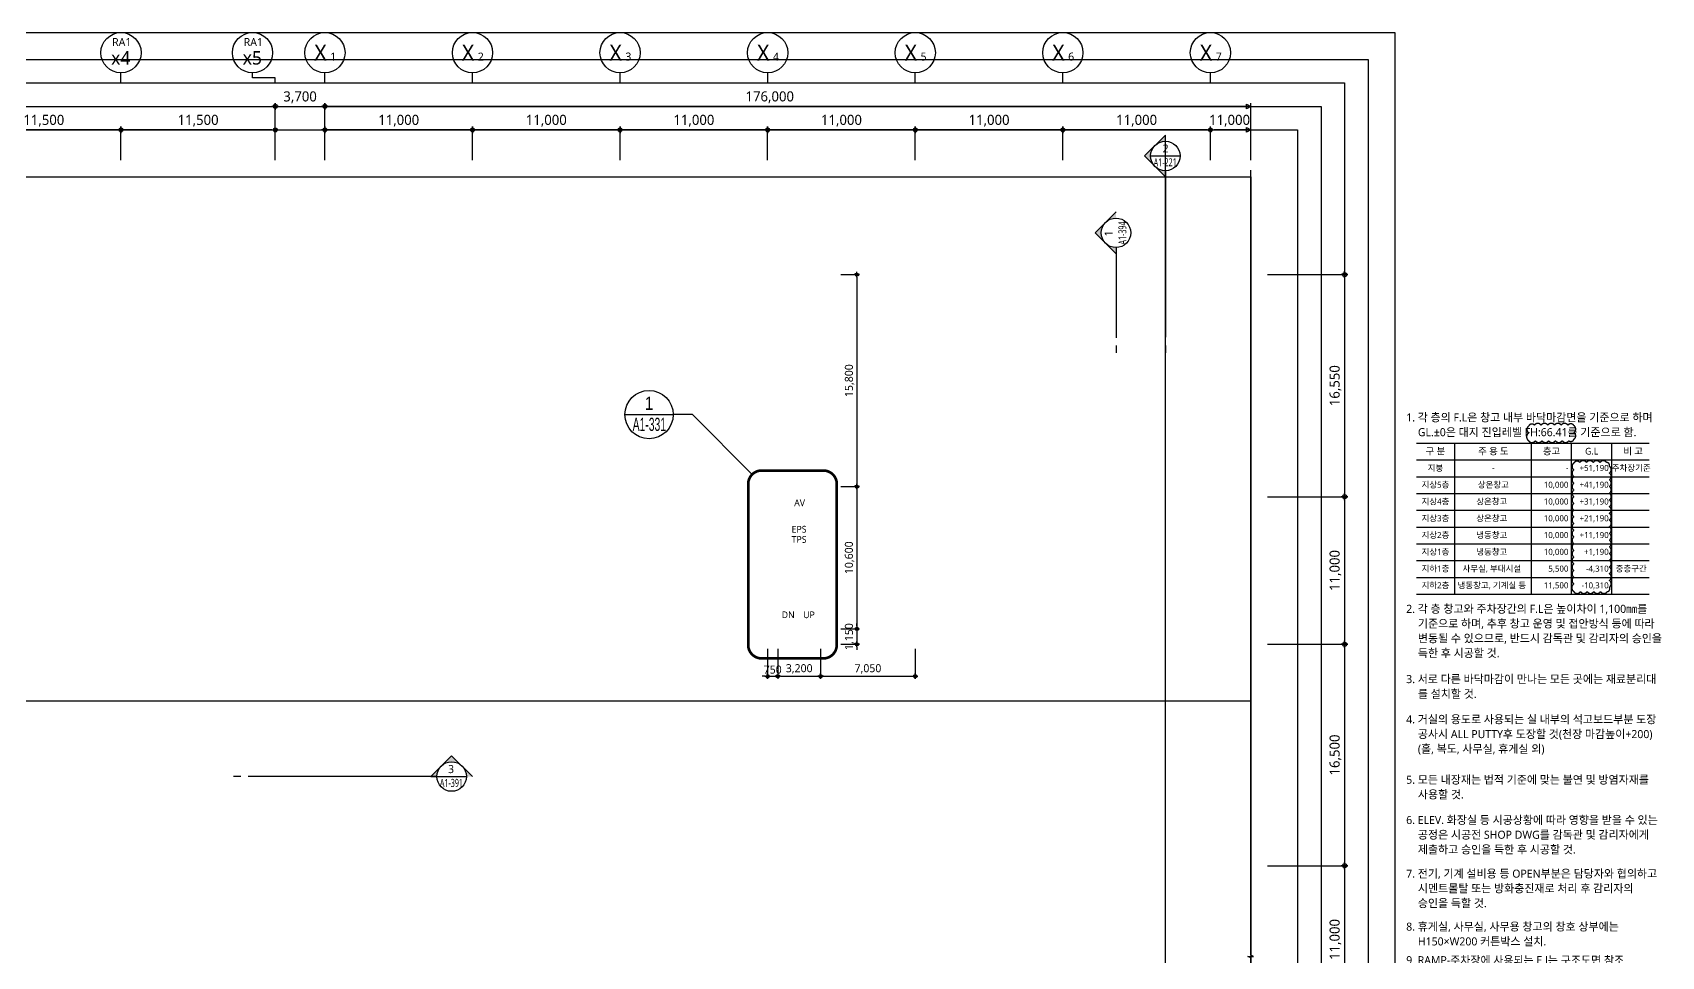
# Model space of a CAD drawing. Header units: millimetres. Extents: x 45782458 to 46215946, y 191740 to 1509539.
# Drawn here: x 45876185 to 45997585, y 1124590 to 1193440 of the extents above; entities that cross this region are included whole.
import ezdxf
from ezdxf.enums import TextEntityAlignment as Align

# ---------------------------------------------------------------- set-up
doc = ezdxf.new("R2010")
doc.units = ezdxf.units.MM
doc.header["$LTSCALE"] = 1000
doc.header["$MEASUREMENT"] = 0
doc.header["$PDSIZE"] = -10
doc.linetypes.add('ACAD_ISO03W100', pattern=[30, 12, -18])
doc.linetypes.add('SYM$0$DASHDOT', pattern=[1, 0.5, -0.25, 0, -0.25])
doc.layers.get('0').update_dxf_attribs({"linetype": 'CONTINUOUS'})
doc.layers.get('Defpoints').update_dxf_attribs({"color": 171, "linetype": 'CONTINUOUS'})
for name, color, linetype in [('DIM', 7, 'CONTINUOUS'), ('NDIM', 7, 'CONTINUOUS'), ('SYM', 7, 'CONTINUOUS'), ('SYM(AXIS)', 7, 'CONTINUOUS'), ('TEXT(AXIS)', 2, 'CONTINUOUS'), ('TEXT(MIN)', 7, 'CONTINUOUS'), ('TEXT(노트)', 7, 'CONTINUOUS'), ('구간정리', 6, 'CONTINUOUS'), ('구간정리-TEXT', 3, 'CONTINUOUS')]:
    doc.layers.add(name, color=color, linetype=linetype)
doc.layers.add('VE변경사항적용-20220616', color=10, linetype='CONTINUOUS', plot=False)
doc.styles.add('SYM$0$ARIAL', font='arial.ttf')
doc.styles.add('SYM$0$돋움', font='', dxfattribs={"width": 0.9})
doc.styles.add('TE', font='malgun_0.ttf')
doc.styles.add('나눔바른고딕', font='NanumBarunGothic.ttf')
doc.styles.get('SYM$0$돋움').set_extended_font_data('Dotum')
doc.dimstyles.new('BA', dxfattribs={"dimscale": 500, "dimtxt": 3, "dimasz": 1, "dimexe": 1, "dimexo": 5, "dimgap": 0.9, "dimtad": 1, "dimdec": 0, "dimdsep": 46, "dimlunit": 6, "dimtxsty": 'TE', "dimblk": 'DDD', "dimcen": 2.5, "dimclrd": 256, "dimclre": 256, "dimclrt": 3, "dimazin": 2, "dimtfac": 1, "dimtdec": 0, "dimtix": 1, "dimtmove": 2, "dimatfit": 3, "dimldrblk": 'DDD', "dimfxl": 1, "dimtolj": 1, "dimtzin": 0, "dimarcsym": 2})

# ---------------------------------------------------------------- blocks, each defined once
blk = doc.blocks.new('DDD')
at = {"layer": 'DIM', "color": 0}
for p, q in [((-1, 0), (1, 0)), ((0, -1), (0, 1))]:
    blk.add_line(p, q, dxfattribs=at)
for radius in [0.6, 0.3]:
    blk.add_circle((0, 0), radius, dxfattribs=at)
blk = doc.blocks.new('*D199')
at = {"layer": 'Defpoints', "color": 0, "ltscale": 0.4, "transparency": 16777216}
for p in [(45882772, 1186190), (45882772, 1182690), (45894272, 1182690)]:
    blk.add_point(p, dxfattribs=at)
at = {"layer": 'NDIM', "lineweight": -2, "ltscale": 0.4, "transparency": 16777216}
for p, q in [((45882772, 1183940), (45882772, 1186440)), ((45894022, 1186190), (45883022, 1186190)), ((45894272, 1183940), (45894272, 1186440))]:
    blk.add_line(p, q, dxfattribs=at)
at = {"layer": 'NDIM', "lineweight": -2, "ltscale": 0.4, "transparency": 16777216, "xscale": 250, "yscale": 250, "zscale": 250, "rotation": 180}
blk.add_blockref('DDD', (45882772, 1186190), dxfattribs=at)
at = {"layer": 'NDIM', "lineweight": -2, "ltscale": 0.4, "transparency": 16777216, "xscale": 250, "yscale": 250, "zscale": 250}
blk.add_blockref('DDD', (45894272, 1186190), dxfattribs=at)
at = {"layer": 'NDIM', "color": 3, "ltscale": 0.4, "transparency": 16777216, "insert": (45888522, 1186868), "char_height": 750, "attachment_point": 5, "style": 'TE'}
blk.add_mtext('\\A1;11,500', dxfattribs=at)
blk = doc.blocks.new('*D200')
at = {"layer": 'Defpoints', "color": 0, "ltscale": 0.4, "transparency": 16777216}
for p in [(45871272, 1186190), (45871272, 1182690), (45882772, 1182690)]:
    blk.add_point(p, dxfattribs=at)
at = {"layer": 'NDIM', "lineweight": -2, "ltscale": 0.4, "transparency": 16777216}
for p, q in [((45871272, 1183940), (45871272, 1186440)), ((45882522, 1186190), (45871522, 1186190)), ((45882772, 1183940), (45882772, 1186440))]:
    blk.add_line(p, q, dxfattribs=at)
at = {"layer": 'NDIM', "lineweight": -2, "ltscale": 0.4, "transparency": 16777216, "xscale": 250, "yscale": 250, "zscale": 250, "rotation": 180}
blk.add_blockref('DDD', (45871272, 1186190), dxfattribs=at)
at = {"layer": 'NDIM', "lineweight": -2, "ltscale": 0.4, "transparency": 16777216, "xscale": 250, "yscale": 250, "zscale": 250}
blk.add_blockref('DDD', (45882772, 1186190), dxfattribs=at)
at = {"layer": 'NDIM', "color": 3, "ltscale": 0.4, "transparency": 16777216, "insert": (45877022, 1186868), "char_height": 750, "attachment_point": 5, "style": 'TE'}
blk.add_mtext('\\A1;11,500', dxfattribs=at)
blk = doc.blocks.new('*D203')
at = {"layer": 'Defpoints', "color": 0, "ltscale": 0.4, "transparency": 16777216}
for p in [(45894272, 1187940), (45848272, 1182690), (45894272, 1182690)]:
    blk.add_point(p, dxfattribs=at)
at = {"layer": 'NDIM', "lineweight": -2, "ltscale": 0.4, "transparency": 16777216}
for p, q in [((45848272, 1183940), (45848272, 1188190)), ((45848522, 1187940), (45894022, 1187940)), ((45894272, 1183940), (45894272, 1188190))]:
    blk.add_line(p, q, dxfattribs=at)
at = {"layer": 'NDIM', "lineweight": -2, "ltscale": 0.4, "transparency": 16777216, "xscale": 250, "yscale": 250, "zscale": 250, "rotation": 180}
blk.add_blockref('DDD', (45848272, 1187940), dxfattribs=at)
at = {"layer": 'NDIM', "lineweight": -2, "ltscale": 0.4, "transparency": 16777216, "xscale": 250, "yscale": 250, "zscale": 250}
blk.add_blockref('DDD', (45894272, 1187940), dxfattribs=at)
at = {"layer": 'NDIM', "color": 3, "ltscale": 0.4, "transparency": 16777216, "insert": (45871272, 1188616), "char_height": 750, "attachment_point": 5, "style": 'TE'}
blk.add_mtext('\\A1;46,000', dxfattribs=at)
blk = doc.blocks.new('*D204')
at = {"layer": 'Defpoints', "color": 0, "ltscale": 0.4, "transparency": 16777216}
for p in [(45897972, 1187940), (45894272, 1182690), (45897972, 1182690)]:
    blk.add_point(p, dxfattribs=at)
at = {"layer": 'NDIM', "lineweight": -2, "ltscale": 0.4, "transparency": 16777216}
for p, q in [((45894272, 1183940), (45894272, 1188190)), ((45894522, 1187940), (45897722, 1187940)), ((45897972, 1183940), (45897972, 1188190))]:
    blk.add_line(p, q, dxfattribs=at)
at = {"layer": 'NDIM', "lineweight": -2, "ltscale": 0.4, "transparency": 16777216, "xscale": 250, "yscale": 250, "zscale": 250, "rotation": 180}
blk.add_blockref('DDD', (45894272, 1187940), dxfattribs=at)
at = {"layer": 'NDIM', "lineweight": -2, "ltscale": 0.4, "transparency": 16777216, "xscale": 250, "yscale": 250, "zscale": 250}
blk.add_blockref('DDD', (45897972, 1187940), dxfattribs=at)
at = {"layer": 'NDIM', "color": 3, "ltscale": 0.4, "transparency": 16777216, "insert": (45896122, 1188616), "char_height": 750, "attachment_point": 5, "style": 'TE'}
blk.add_mtext('\\A1;3,700', dxfattribs=at)
blk = doc.blocks.new('A$C2F20087E')
at = {"layer": 'SYM(AXIS)'}
blk.add_line((600, 0), (600, 300), dxfattribs=at)
blk.add_circle((600, 900), 600, dxfattribs=at)
blk = doc.blocks.new('*D205')
at = {"layer": 'Defpoints', "color": 0, "ltscale": 0.4, "transparency": 16777216}
for p in [(45897972, 1186190), (45897972, 1182690), (45908972, 1182690)]:
    blk.add_point(p, dxfattribs=at)
at = {"layer": 'NDIM', "lineweight": -2, "ltscale": 0.4, "transparency": 16777216}
for p, q in [((45897972, 1183940), (45897972, 1186440)), ((45908722, 1186190), (45898222, 1186190)), ((45908972, 1183940), (45908972, 1186440))]:
    blk.add_line(p, q, dxfattribs=at)
at = {"layer": 'NDIM', "lineweight": -2, "ltscale": 0.4, "transparency": 16777216, "xscale": 250, "yscale": 250, "zscale": 250, "rotation": 180}
blk.add_blockref('DDD', (45897972, 1186190), dxfattribs=at)
at = {"layer": 'NDIM', "lineweight": -2, "ltscale": 0.4, "transparency": 16777216, "xscale": 250, "yscale": 250, "zscale": 250}
blk.add_blockref('DDD', (45908972, 1186190), dxfattribs=at)
at = {"layer": 'NDIM', "color": 3, "ltscale": 0.4, "transparency": 16777216, "insert": (45903472, 1186868), "char_height": 750, "attachment_point": 5, "style": 'TE'}
blk.add_mtext('\\A1;11,000', dxfattribs=at)
blk = doc.blocks.new('*D206')
at = {"layer": 'Defpoints', "color": 0, "ltscale": 0.4, "transparency": 16777216}
for p in [(45908972, 1186190), (45908972, 1182690), (45919972, 1182690)]:
    blk.add_point(p, dxfattribs=at)
at = {"layer": 'NDIM', "lineweight": -2, "ltscale": 0.4, "transparency": 16777216}
for p, q in [((45908972, 1183940), (45908972, 1186440)), ((45919722, 1186190), (45909222, 1186190)), ((45919972, 1183940), (45919972, 1186440))]:
    blk.add_line(p, q, dxfattribs=at)
at = {"layer": 'NDIM', "lineweight": -2, "ltscale": 0.4, "transparency": 16777216, "xscale": 250, "yscale": 250, "zscale": 250, "rotation": 180}
blk.add_blockref('DDD', (45908972, 1186190), dxfattribs=at)
at = {"layer": 'NDIM', "lineweight": -2, "ltscale": 0.4, "transparency": 16777216, "xscale": 250, "yscale": 250, "zscale": 250}
blk.add_blockref('DDD', (45919972, 1186190), dxfattribs=at)
at = {"layer": 'NDIM', "color": 3, "ltscale": 0.4, "transparency": 16777216, "insert": (45914472, 1186868), "char_height": 750, "attachment_point": 5, "style": 'TE'}
blk.add_mtext('\\A1;11,000', dxfattribs=at)
blk = doc.blocks.new('*D207')
at = {"layer": 'Defpoints', "color": 0, "ltscale": 0.4, "transparency": 16777216}
for p in [(45919972, 1186190), (45919972, 1182690), (45930972, 1182690)]:
    blk.add_point(p, dxfattribs=at)
at = {"layer": 'NDIM', "lineweight": -2, "ltscale": 0.4, "transparency": 16777216}
for p, q in [((45919972, 1183940), (45919972, 1186440)), ((45930722, 1186190), (45920222, 1186190)), ((45930972, 1183940), (45930972, 1186440))]:
    blk.add_line(p, q, dxfattribs=at)
at = {"layer": 'NDIM', "lineweight": -2, "ltscale": 0.4, "transparency": 16777216, "xscale": 250, "yscale": 250, "zscale": 250, "rotation": 180}
blk.add_blockref('DDD', (45919972, 1186190), dxfattribs=at)
at = {"layer": 'NDIM', "lineweight": -2, "ltscale": 0.4, "transparency": 16777216, "xscale": 250, "yscale": 250, "zscale": 250}
blk.add_blockref('DDD', (45930972, 1186190), dxfattribs=at)
at = {"layer": 'NDIM', "color": 3, "ltscale": 0.4, "transparency": 16777216, "insert": (45925472, 1186868), "char_height": 750, "attachment_point": 5, "style": 'TE'}
blk.add_mtext('\\A1;11,000', dxfattribs=at)
blk = doc.blocks.new('*D208')
at = {"layer": 'Defpoints', "color": 0, "ltscale": 0.4, "transparency": 16777216}
for p in [(45930972, 1186190), (45930972, 1182690), (45941972, 1182690)]:
    blk.add_point(p, dxfattribs=at)
at = {"layer": 'NDIM', "lineweight": -2, "ltscale": 0.4, "transparency": 16777216}
for p, q in [((45930972, 1183940), (45930972, 1186440)), ((45941722, 1186190), (45931222, 1186190)), ((45941972, 1183940), (45941972, 1186440))]:
    blk.add_line(p, q, dxfattribs=at)
at = {"layer": 'NDIM', "lineweight": -2, "ltscale": 0.4, "transparency": 16777216, "xscale": 250, "yscale": 250, "zscale": 250, "rotation": 180}
blk.add_blockref('DDD', (45930972, 1186190), dxfattribs=at)
at = {"layer": 'NDIM', "lineweight": -2, "ltscale": 0.4, "transparency": 16777216, "xscale": 250, "yscale": 250, "zscale": 250}
blk.add_blockref('DDD', (45941972, 1186190), dxfattribs=at)
at = {"layer": 'NDIM', "color": 3, "ltscale": 0.4, "transparency": 16777216, "insert": (45936472, 1186868), "char_height": 750, "attachment_point": 5, "style": 'TE'}
blk.add_mtext('\\A1;11,000', dxfattribs=at)
blk = doc.blocks.new('*D209')
at = {"layer": 'Defpoints', "color": 0, "ltscale": 0.4, "transparency": 16777216}
for p in [(45941972, 1186190), (45941972, 1182690), (45952972, 1182690)]:
    blk.add_point(p, dxfattribs=at)
at = {"layer": 'NDIM', "lineweight": -2, "ltscale": 0.4, "transparency": 16777216}
for p, q in [((45941972, 1183940), (45941972, 1186440)), ((45952722, 1186190), (45942222, 1186190)), ((45952972, 1183940), (45952972, 1186440))]:
    blk.add_line(p, q, dxfattribs=at)
at = {"layer": 'NDIM', "lineweight": -2, "ltscale": 0.4, "transparency": 16777216, "xscale": 250, "yscale": 250, "zscale": 250, "rotation": 180}
blk.add_blockref('DDD', (45941972, 1186190), dxfattribs=at)
at = {"layer": 'NDIM', "lineweight": -2, "ltscale": 0.4, "transparency": 16777216, "xscale": 250, "yscale": 250, "zscale": 250}
blk.add_blockref('DDD', (45952972, 1186190), dxfattribs=at)
at = {"layer": 'NDIM', "color": 3, "ltscale": 0.4, "transparency": 16777216, "insert": (45947472, 1186868), "char_height": 750, "attachment_point": 5, "style": 'TE'}
blk.add_mtext('\\A1;11,000', dxfattribs=at)
blk = doc.blocks.new('*D210')
at = {"layer": 'Defpoints', "color": 0, "ltscale": 0.4, "transparency": 16777216}
for p in [(45952972, 1186190), (45952972, 1182690), (45963972, 1182690)]:
    blk.add_point(p, dxfattribs=at)
at = {"layer": 'NDIM', "lineweight": -2, "ltscale": 0.4, "transparency": 16777216}
for p, q in [((45952972, 1183940), (45952972, 1186440)), ((45963722, 1186190), (45953222, 1186190)), ((45963972, 1183940), (45963972, 1186440))]:
    blk.add_line(p, q, dxfattribs=at)
at = {"layer": 'NDIM', "lineweight": -2, "ltscale": 0.4, "transparency": 16777216, "xscale": 250, "yscale": 250, "zscale": 250, "rotation": 180}
blk.add_blockref('DDD', (45952972, 1186190), dxfattribs=at)
at = {"layer": 'NDIM', "lineweight": -2, "ltscale": 0.4, "transparency": 16777216, "xscale": 250, "yscale": 250, "zscale": 250}
blk.add_blockref('DDD', (45963972, 1186190), dxfattribs=at)
at = {"layer": 'NDIM', "color": 3, "ltscale": 0.4, "transparency": 16777216, "insert": (45958472, 1186868), "char_height": 750, "attachment_point": 5, "style": 'TE'}
blk.add_mtext('\\A1;11,000', dxfattribs=at)
blk = doc.blocks.new('*D529')
at = {"layer": 'Defpoints', "color": 0, "ltscale": 0.4, "transparency": 16777216}
for p in [(45966972, 1131351), (45966972, 1120351), (45973972, 1120351)]:
    blk.add_point(p, dxfattribs=at)
at = {"layer": 'NDIM', "lineweight": -2, "ltscale": 0.4, "transparency": 16777216}
for p, q in [((45968222, 1131351), (45974222, 1131351)), ((45973972, 1131101), (45973972, 1120601)), ((45968222, 1120351), (45974222, 1120351))]:
    blk.add_line(p, q, dxfattribs=at)
at = {"layer": 'NDIM', "lineweight": -2, "ltscale": 0.4, "transparency": 16777216, "xscale": 250, "yscale": 250, "zscale": 250}
for p, rotation in [((45973972, 1131351), 90), ((45973972, 1120351), 270)]:
    blk.add_blockref('DDD', p, dxfattribs=dict(at, rotation=rotation))
at = {"layer": 'NDIM', "color": 3, "ltscale": 0.4, "transparency": 16777216, "insert": (45973295, 1125851), "char_height": 750, "attachment_point": 5, "rotation": 90, "style": 'TE'}
blk.add_mtext('\\A1;11,000', dxfattribs=at)
blk = doc.blocks.new('*D530')
at = {"layer": 'Defpoints', "color": 0, "ltscale": 0.4, "transparency": 16777216}
for p in [(45966972, 1147851), (45966972, 1131351), (45973972, 1131351)]:
    blk.add_point(p, dxfattribs=at)
at = {"layer": 'NDIM', "lineweight": -2, "ltscale": 0.4, "transparency": 16777216}
for p, q in [((45968222, 1147851), (45974222, 1147851)), ((45973972, 1147601), (45973972, 1131601)), ((45968222, 1131351), (45974222, 1131351))]:
    blk.add_line(p, q, dxfattribs=at)
at = {"layer": 'NDIM', "lineweight": -2, "ltscale": 0.4, "transparency": 16777216, "xscale": 250, "yscale": 250, "zscale": 250}
for p, rotation in [((45973972, 1147851), 90), ((45973972, 1131351), 270)]:
    blk.add_blockref('DDD', p, dxfattribs=dict(at, rotation=rotation))
at = {"layer": 'NDIM', "color": 3, "ltscale": 0.4, "transparency": 16777216, "insert": (45973295, 1139601), "char_height": 750, "attachment_point": 5, "rotation": 90, "style": 'TE'}
blk.add_mtext('\\A1;16,500', dxfattribs=at)
blk = doc.blocks.new('*D531')
at = {"layer": 'Defpoints', "color": 0, "ltscale": 0.4, "transparency": 16777216}
for p in [(45966972, 1158851), (45966972, 1147851), (45973972, 1147851)]:
    blk.add_point(p, dxfattribs=at)
at = {"layer": 'NDIM', "lineweight": -2, "ltscale": 0.4, "transparency": 16777216}
for p, q in [((45968222, 1158851), (45974222, 1158851)), ((45973972, 1158601), (45973972, 1148101)), ((45968222, 1147851), (45974222, 1147851))]:
    blk.add_line(p, q, dxfattribs=at)
at = {"layer": 'NDIM', "lineweight": -2, "ltscale": 0.4, "transparency": 16777216, "xscale": 250, "yscale": 250, "zscale": 250}
for p, rotation in [((45973972, 1158851), 90), ((45973972, 1147851), 270)]:
    blk.add_blockref('DDD', p, dxfattribs=dict(at, rotation=rotation))
at = {"layer": 'NDIM', "color": 3, "ltscale": 0.4, "transparency": 16777216, "insert": (45973295, 1153351), "char_height": 750, "attachment_point": 5, "rotation": 90, "style": 'TE'}
blk.add_mtext('\\A1;11,000', dxfattribs=at)
blk = doc.blocks.new('*D532')
at = {"layer": 'Defpoints', "color": 0, "ltscale": 0.4, "transparency": 16777216}
for p in [(45966972, 1175401), (45966972, 1158851), (45973972, 1158851)]:
    blk.add_point(p, dxfattribs=at)
at = {"layer": 'NDIM', "lineweight": -2, "ltscale": 0.4, "transparency": 16777216}
for p, q in [((45968222, 1175401), (45974222, 1175401)), ((45973972, 1175151), (45973972, 1159101)), ((45968222, 1158851), (45974222, 1158851))]:
    blk.add_line(p, q, dxfattribs=at)
at = {"layer": 'NDIM', "lineweight": -2, "ltscale": 0.4, "transparency": 16777216, "xscale": 250, "yscale": 250, "zscale": 250}
for p, rotation in [((45973972, 1175401), 90), ((45973972, 1158851), 270)]:
    blk.add_blockref('DDD', p, dxfattribs=dict(at, rotation=rotation))
at = {"layer": 'NDIM', "color": 3, "ltscale": 0.4, "transparency": 16777216, "insert": (45973295, 1167126), "char_height": 750, "attachment_point": 5, "rotation": 90, "style": 'TE'}
blk.add_mtext('\\A1;16,550', dxfattribs=at)
blk = doc.blocks.new('sadnjfknkfggfhfgh')
at = {"layer": 'TEXT(MIN)'}
for points in [[(43152817, 1561090), (43187500, 1561090)], [(43158517, 1561090), (43158517, 1538590)], [(43169917, 1561090), (43169917, 1538590)], [(43175917, 1561090), (43175917, 1538590)], [(43181917, 1561090), (43181917, 1538590)], [(43152817, 1558590), (43187500, 1558590)], [(43152817, 1556090), (43187500, 1556090)], [(43152817, 1553590), (43187500, 1553590)], [(43152817, 1551090), (43187500, 1551090)], [(43152817, 1548590), (43187500, 1548590)], [(43152817, 1546090), (43187500, 1546090)], [(43152817, 1543590), (43187500, 1543590)], [(43152817, 1541090), (43187500, 1541090)], [(43152817, 1538590), (43187500, 1538590)]]:
    blk.add_lwpolyline(points, dxfattribs=at)
at = {"layer": 'VE변경사항적용-20220616', "linetype": 'ACAD_ISO03W100'}
for points in [[(43169553, 1561457, 0.5205671), (43170553, 1561457, 0.5205671), (43171553, 1561457, 0.5205671), (43172553, 1561457, 0.5205671), (43173553, 1561457, 0.5205671), (43174553, 1561457, 0.5205671), (43175553, 1561457, 0.5205671), (43176324, 1561686, 0.5205671), (43176324, 1562686, 0.5205671), (43176324, 1563686, 0.5205671), (43175411, 1563773, 0.5205671), (43174411, 1563773, 0.5205671), (43173411, 1563773, 0.5205671), (43172411, 1563773, 0.5205671), (43171411, 1563773, 0.5205671), (43170411, 1563773, 0.5205671), (43169553, 1563630, 0.5205671), (43169553, 1562630, 0.5205671)], [(43176283, 1538961, 0.5205671), (43177283, 1538961, 0.5205671), (43178283, 1538961, 0.5205671), (43179283, 1538961, 0.5205671), (43180283, 1538961, 0.5205671), (43181283, 1538961, 0.5205671), (43181611, 1539632, 0.5205671), (43181611, 1540632, 0.5205671), (43181611, 1541632, 0.5205671), (43181611, 1542632, 0.5205671), (43181611, 1543632, 0.5205671), (43181611, 1544632, 0.5205671), (43181611, 1545632, 0.5205671), (43181611, 1546632, 0.5205671), (43181611, 1547632, 0.5205671), (43181611, 1548632, 0.5205671), (43181611, 1549632, 0.5205671), (43181611, 1550632, 0.5205671), (43181611, 1551632, 0.5205671), (43181611, 1552632, 0.5205671), (43181611, 1553632, 0.5205671), (43181611, 1554632, 0.5205671), (43181611, 1555632, 0.5205671), (43181611, 1556632, 0.5205671), (43181611, 1557632, 0.5205671), (43181186, 1558208, 0.5205671), (43180186, 1558208, 0.5205671), (43179186, 1558208, 0.5205671), (43178186, 1558208, 0.5205671), (43177186, 1558208, 0.5205671), (43176283, 1558111, 0.5205671), (43176283, 1557111, 0.5205671), (43176283, 1556111, 0.5205671), (43176283, 1555111, 0.5205671), (43176283, 1554111, 0.5205671), (43176283, 1553111, 0.5205671), (43176283, 1552111, 0.5205671), (43176283, 1551111, 0.5205671), (43176283, 1550111, 0.5205671), (43176283, 1549111, 0.5205671), (43176283, 1548111, 0.5205671), (43176283, 1547111, 0.5205671), (43176283, 1546111, 0.5205671), (43176283, 1545111, 0.5205671), (43176283, 1544111, 0.5205671), (43176283, 1543111, 0.5205671), (43176283, 1542111, 0.5205671), (43176283, 1541111, 0.5205671), (43176283, 1540111, 0.5205671)]]:
    blk.add_lwpolyline(points, format="xyb", close=True, dxfattribs=at)
at = {"layer": 'TEXT(MIN)', "style": '나눔바른고딕'}
for s, p in [('1. 각 층의 F.L은 창고 내부 바닥마감면을 기준으로 하며', (43151304, 1564928)), ('GL.±0은 대지 진입레벨 FH:66.41를 기준으로 함.', (43153044, 1562728)), ('2. 각 층 창고와 주차장간의 F.L은 높이차이 1,100㎜를', (43151304, 1536398)), ('기준으로 하며, 추후 창고 운영 및 접안방식 등에 따라', (43153044, 1534198)), ('변동될 수 있으므로, 반드시 감독관 및 감리자의 승인을', (43153044, 1531998)), ('득한 후 시공할 것.', (43153044, 1529798)), ('3. 서로 다른 바닥마감이 만나는 모든 곳에는 재료분리대', (43151304, 1525928)), ('를 설치할 것.', (43153044, 1523728)), ('4. 거실의 용도로 사용되는 실 내부의 석고보드부분 도장', (43151304, 1519928)), ('공사시 ALL PUTTY후 도장할 것(천장 마감높이+200)', (43153044, 1517728)), ('(홀, 복도, 사무실, 휴게실 외)', (43153044, 1515528)), ('5. 모든 내장재는 법적 기준에 맞는 불연 및 방염자재를', (43151304, 1510928)), ('사용할 것.', (43153044, 1508728)), ('6. ELEV. 화장실 등 시공상황에 따라 영향을 받을 수 있는', (43151304, 1504928)), ('공정은 시공전 SHOP DWG를 감독관 및 감리자에게', (43153044, 1502728)), ('제출하고 승인을 득한 후 시공할 것.', (43153044, 1500528)), ('7. 전기, 기계 설비용 등 OPEN부분은 담당자와 협의하고', (43151304, 1496928)), ('시멘트몰탈 또는 방화충진재로 처리 후 감리자의', (43153044, 1494728)), ('승인을 득할 것.', (43153044, 1492528)), ('8. 휴게실, 사무실, 사무용 창고의 창호 상부에는', (43151304, 1489028)), ('H150×W200 커튼박스 설치.', (43153044, 1486828)), ('9. RAMP-주차장에 사용되는 E.J는 구조도면 참조.', (43151304, 1484028)), ('10. PS 및 AV 바닥 층간방화 적용.', (43151304, 1481028)), ('11. 외부 패널과 슬래브가 만나는 부분은 FIRE STOP', (43151304, 1478028)), ('암면충진 및 THK1.2 STL PLATE(양면받이) 마감.', (43153044, 1475828)), ('(건축물의 피난방화구조등의 기준에 관한 규칙의 내화', (43153044, 1473628)), ('충전구조 세부운영지침에 따라 시공할 것.)', (43153044, 1471428)), ('12. 단면도를 포함한 건축 CAD 파일에 명기되어 있는', (43151304, 1468028)), ('구조 부재의 단면과 리스트는 검토 및 참조를 위한것', (43153044, 1465828)), ('이므로, 구조도면을 우선으로 할 것.', (43153044, 1463528)), ('13. 경사로 최상층 및 지붕, 외벽에 면하는 옥탑지붕에', (43151304, 1459728)), ('설치되는 청소용 고리의 간격은 감독관 및 감리자에게', (43153044, 1457528)), ('승인을 득한 후 시공할 것.', (43153044, 1455228))]:
    blk.add_text(s, height=1200, dxfattribs=at).set_placement(p, align=Align.MIDDLE_LEFT)
for s, height, p in [('구 분', 1000, (43155666, 1559896)), ('주 용 도', 1000, (43164299, 1559896)), ('층고', 1000, (43172962, 1559896)), ('G.L', 1000, (43178962, 1559896)), ('비 고', 1000, (43185143, 1559896)), ('지붕', 900, (43155666, 1557396)), ('-', 900, (43164289, 1557396)), ('주차장기준', 900, (43184845, 1557396)), ('지상5층', 900, (43155666, 1554896)), ('상온창고', 900, (43164289, 1554896)), ('지상4층', 900, (43155666, 1552396)), ('상온창고', 900, (43164070, 1552396)), ('지상3층', 900, (43155666, 1549896)), ('상온창고', 900, (43164070, 1549896)), ('지상2층', 900, (43155666, 1547396)), ('냉동창고', 900, (43164070, 1547396)), ('지상1층', 900, (43155666, 1544896)), ('냉동창고', 900, (43164070, 1544896)), ('지하1층', 900, (43155666, 1542396)), ('사무실, 부대시설', 900, (43164070, 1542396)), ('중층구간', 900, (43184845, 1542396)), ('지하2층', 900, (43155666, 1539896)), ('냉동창고, 기계실 등', 900, (43164070, 1539896))]:
    blk.add_text(s, height=height, dxfattribs=at).set_placement(p, align=Align.MIDDLE_CENTER)
for s, p in [('-', (43175487, 1557396)), ('+51,190', (43181487, 1557396)), ('10,000', (43175487, 1554896)), ('+41,190', (43181487, 1554896)), ('10,000', (43175487, 1552396)), ('+31,190', (43181487, 1552396)), ('10,000', (43175487, 1549896)), ('+21,190', (43181487, 1549896)), ('10,000', (43175487, 1547396)), ('+11,190', (43181487, 1547396)), ('10,000', (43175487, 1544896)), ('+1,190', (43181487, 1544896)), ('5,500', (43175487, 1542396)), ('-4,310', (43181487, 1542396)), ('11,500', (43175487, 1539896)), ('-10,310', (43181487, 1539896))]:
    blk.add_text(s, height=900, dxfattribs=at).set_placement(p, align=Align.MIDDLE_RIGHT)
blk = doc.blocks.new('*D1068')
at = {"layer": 'Defpoints', "color": 0, "ltscale": 0.4, "transparency": 16777216}
for p in [(45931722, 1147801), (45934922, 1147801), (45934922, 1145474)]:
    blk.add_point(p, dxfattribs=at)
at = {"layer": 'NDIM', "lineweight": -2, "ltscale": 0.4, "transparency": 16777216}
for p, q in [((45931722, 1147501), (45931722, 1145274)), ((45934922, 1147501), (45934922, 1145274)), ((45931922, 1145474), (45934722, 1145474))]:
    blk.add_line(p, q, dxfattribs=at)
at = {"layer": 'NDIM', "lineweight": -2, "ltscale": 0.4, "transparency": 16777216, "xscale": 200, "yscale": 200, "zscale": 200, "rotation": 180}
blk.add_blockref('DDD', (45931722, 1145474), dxfattribs=at)
at = {"layer": 'NDIM', "lineweight": -2, "ltscale": 0.4, "transparency": 16777216, "xscale": 200, "yscale": 200, "zscale": 200}
blk.add_blockref('DDD', (45934922, 1145474), dxfattribs=at)
at = {"layer": 'NDIM', "color": 3, "ltscale": 0.4, "transparency": 16777216, "insert": (45933322, 1146015), "char_height": 600, "attachment_point": 5, "style": 'TE'}
blk.add_mtext('\\A1;3,200', dxfattribs=at)
blk = doc.blocks.new('*D1069')
at = {"layer": 'Defpoints', "color": 0, "ltscale": 0.4, "transparency": 16777216}
for p in [(45934922, 1147801), (45941972, 1147801), (45941972, 1145474)]:
    blk.add_point(p, dxfattribs=at)
at = {"layer": 'NDIM', "lineweight": -2, "ltscale": 0.4, "transparency": 16777216}
for p, q in [((45934922, 1147501), (45934922, 1145274)), ((45941972, 1147501), (45941972, 1145274)), ((45935122, 1145474), (45941772, 1145474))]:
    blk.add_line(p, q, dxfattribs=at)
at = {"layer": 'NDIM', "lineweight": -2, "ltscale": 0.4, "transparency": 16777216, "xscale": 200, "yscale": 200, "zscale": 200, "rotation": 180}
blk.add_blockref('DDD', (45934922, 1145474), dxfattribs=at)
at = {"layer": 'NDIM', "lineweight": -2, "ltscale": 0.4, "transparency": 16777216, "xscale": 200, "yscale": 200, "zscale": 200}
blk.add_blockref('DDD', (45941972, 1145474), dxfattribs=at)
at = {"layer": 'NDIM', "color": 3, "ltscale": 0.4, "transparency": 16777216, "insert": (45938447, 1146015), "char_height": 600, "attachment_point": 5, "style": 'TE'}
blk.add_mtext('\\A1;7,050', dxfattribs=at)
blk = doc.blocks.new('*D1070')
at = {"layer": 'Defpoints', "color": 0, "ltscale": 0.4, "transparency": 16777216}
for p in [(45930972, 1147801), (45931722, 1147801), (45931722, 1145474)]:
    blk.add_point(p, dxfattribs=at)
at = {"layer": 'NDIM', "lineweight": -2, "ltscale": 0.4, "transparency": 16777216}
for p, q in [((45930972, 1147501), (45930972, 1145274)), ((45931722, 1147501), (45931722, 1145274)), ((45930772, 1145474), (45930572, 1145474)), ((45930972, 1145474), (45931722, 1145474)), ((45931922, 1145474), (45932122, 1145474))]:
    blk.add_line(p, q, dxfattribs=at)
at = {"layer": 'NDIM', "lineweight": -2, "ltscale": 0.4, "transparency": 16777216, "xscale": 200, "yscale": 200, "zscale": 200}
blk.add_blockref('DDD', (45930972, 1145474), dxfattribs=at)
at = {"layer": 'NDIM', "lineweight": -2, "ltscale": 0.4, "transparency": 16777216, "xscale": 200, "yscale": 200, "zscale": 200, "rotation": 180}
blk.add_blockref('DDD', (45931722, 1145474), dxfattribs=at)
at = {"layer": 'NDIM', "color": 3, "ltscale": 0.4, "transparency": 16777216, "insert": (45931347, 1145964), "char_height": 600, "attachment_point": 5, "style": 'TE'}
blk.add_mtext('\\A1;750', dxfattribs=at)
blk = doc.blocks.new('*D1067')
at = {"layer": 'Defpoints', "color": 0, "ltscale": 0.4, "transparency": 16777216}
for p in [(45936122, 1175401), (45936122, 1159601), (45937622, 1159601)]:
    blk.add_point(p, dxfattribs=at)
at = {"layer": 'NDIM', "lineweight": -2, "ltscale": 0.4, "transparency": 16777216}
for p, q in [((45936422, 1175401), (45937822, 1175401)), ((45937622, 1175201), (45937622, 1159801)), ((45936422, 1159601), (45937822, 1159601))]:
    blk.add_line(p, q, dxfattribs=at)
at = {"layer": 'NDIM', "lineweight": -2, "ltscale": 0.4, "transparency": 16777216, "xscale": 200, "yscale": 200, "zscale": 200}
for p, rotation in [((45937622, 1175401), 90), ((45937622, 1159601), 270)]:
    blk.add_blockref('DDD', p, dxfattribs=dict(at, rotation=rotation))
at = {"layer": 'NDIM', "color": 3, "ltscale": 0.4, "transparency": 16777216, "insert": (45937080, 1167501), "char_height": 600, "attachment_point": 5, "rotation": 90, "style": 'TE'}
blk.add_mtext('\\A1;15,800', dxfattribs=at)
blk = doc.blocks.new('*D1071')
at = {"layer": 'Defpoints', "color": 0, "ltscale": 0.4, "transparency": 16777216}
for p in [(45936122, 1159601), (45936122, 1149001), (45937622, 1149001)]:
    blk.add_point(p, dxfattribs=at)
at = {"layer": 'NDIM', "lineweight": -2, "ltscale": 0.4, "transparency": 16777216}
for p, q in [((45936422, 1159601), (45937822, 1159601)), ((45937622, 1159401), (45937622, 1149201)), ((45936422, 1149001), (45937822, 1149001))]:
    blk.add_line(p, q, dxfattribs=at)
at = {"layer": 'NDIM', "lineweight": -2, "ltscale": 0.4, "transparency": 16777216, "xscale": 200, "yscale": 200, "zscale": 200}
for p, rotation in [((45937622, 1159601), 90), ((45937622, 1149001), 270)]:
    blk.add_blockref('DDD', p, dxfattribs=dict(at, rotation=rotation))
at = {"layer": 'NDIM', "color": 3, "ltscale": 0.4, "transparency": 16777216, "insert": (45937080, 1154301), "char_height": 600, "attachment_point": 5, "rotation": 90, "style": 'TE'}
blk.add_mtext('\\A1;10,600', dxfattribs=at)
blk = doc.blocks.new('*D1072')
at = {"layer": 'Defpoints', "color": 0, "ltscale": 0.4, "transparency": 16777216}
for p in [(45936122, 1149001), (45936122, 1147851), (45937622, 1147851)]:
    blk.add_point(p, dxfattribs=at)
at = {"layer": 'NDIM', "lineweight": -2, "ltscale": 0.4, "transparency": 16777216}
for p, q in [((45936422, 1149001), (45937822, 1149001)), ((45937622, 1149201), (45937622, 1149401)), ((45937622, 1149001), (45937622, 1147851)), ((45936422, 1147851), (45937822, 1147851)), ((45937622, 1147651), (45937622, 1147451))]:
    blk.add_line(p, q, dxfattribs=at)
at = {"layer": 'NDIM', "lineweight": -2, "ltscale": 0.4, "transparency": 16777216, "xscale": 200, "yscale": 200, "zscale": 200}
for p, rotation in [((45937622, 1149001), 270), ((45937622, 1147851), 90)]:
    blk.add_blockref('DDD', p, dxfattribs=dict(at, rotation=rotation))
at = {"layer": 'NDIM', "color": 3, "ltscale": 0.4, "transparency": 16777216, "insert": (45937080, 1148426), "char_height": 600, "attachment_point": 5, "rotation": 90, "style": 'TE'}
blk.add_mtext('\\A1;1,150', dxfattribs=at)
blk = doc.blocks.new('SYM$0$det-tar-wi')
at = {"layer": '구간정리', "ltscale": 0.2}
blk.add_line((0, 0), (11, 0), dxfattribs=at)
blk.add_circle((5.5, 0), 5.5, dxfattribs=at)
at = {"layer": '구간정리-TEXT', "color": 3, "style": 'SYM$0$ARIAL'}
blk.add_attdef('2', text='', height=3, dxfattribs=at).set_placement((5.5, 2.58), align=Align.MIDDLE_CENTER)
at = {"layer": '구간정리-TEXT', "color": 3, "style": 'SYM$0$ARIAL', "width": 0.6}
blk.add_attdef('A1.00', text='', height=3, dxfattribs=at).set_placement((5.57, -2.22), align=Align.MIDDLE_CENTER)

msp = doc.modelspace()

# ---------------------------------------------------------------- hatches: boundary and pattern name
at = {"layer": 'SYM'}
h = msp.add_hatch(color=256, dxfattribs=at)
h.paths.add_polyline_path([(45959057.7, 1184245.8), (45959835.5, 1185023.6, 0.41421356), (45959835.5, 1183468)])
h.paths.add_polyline_path([(45959835.5, 1185023.6), (45960613.3, 1185801.4), (45960613.3, 1185345.8, 0.19891237)])
h.paths.add_polyline_path([(45959835.5, 1183468, 0.19891237), (45960613.3, 1183145.8), (45960613.3, 1182690.2)])
h = msp.add_hatch(color=256, dxfattribs=at)
h.paths.add_polyline_path([(45955379.5, 1178517.8), (45956157.3, 1177740, -0.41421356), (45956157.3, 1179295.7)])
h.paths.add_polyline_path([(45956157.3, 1177740), (45956935.1, 1176962.2), (45956935.1, 1177417.8, -0.19891237)])
h.paths.add_polyline_path([(45956157.3, 1179295.7, -0.19891237), (45956935.1, 1179617.8), (45956935.1, 1180073.5)])
h = msp.add_hatch(color=256, dxfattribs=at)
h.paths.add_polyline_path([(45907416.7, 1139550.6), (45906638.9, 1138772.8, -0.41421356), (45908194.5, 1138772.8)])
h.paths.add_polyline_path([(45906638.9, 1138772.8), (45905861, 1137995), (45906316.7, 1137995, -0.19891237)])
h.paths.add_polyline_path([(45908194.5, 1138772.8, -0.19891237), (45908516.7, 1137995), (45908972.3, 1137995)])

# ---------------------------------------------------------------- linework, layer by layer
for p, q in [((45959513.3, 1184245.8), (45961713.3, 1184245.8)), ((45906316.7, 1137995), (45908516.7, 1137995))]:
    msp.add_line(p, q)
at = {"color": 6}
for points in [[(45966972.3, 1187940.2), (45966672.3, 1187767), (45966672.3, 1188113.4)], [(45966972.3, 1186190.2), (45966672.3, 1186017), (45966672.3, 1186363.4)]]:
    msp.add_lwpolyline(points, close=True, dxfattribs=at)
at = {"layer": 'Defpoints'}
for p, q in [((45960613.3, 1062990.2), (45960613.3, 1185801.4)), ((45853593.1, 1143626.3), (45966972.3, 1143626.3))]:
    msp.add_line(p, q, dxfattribs=at)
for points in [[(45977722.3, 1055740.2), (45801022.3, 1055740.2), (45801022.3, 1193440.2), (45977722.3, 1193440.2)], [(45975722.3, 1057740.2), (45803022.3, 1057740.2), (45803022.3, 1191440.2), (45975722.3, 1191440.2)], [(45973972.3, 1059490.2), (45804772.3, 1059490.2), (45804772.3, 1189690.2), (45973972.3, 1189690.2)], [(45972222.3, 1061240.2), (45806522.3, 1061240.2), (45806522.3, 1187940.2), (45972222.3, 1187940.2)], [(45970472.3, 1062990.2), (45808272.3, 1062990.2), (45808272.3, 1186190.2), (45970472.3, 1186190.2)], [(45966972.3, 1066490.2), (45811772.3, 1066490.2), (45811772.3, 1182690.2), (45966972.3, 1182690.2)], [(45966972.3, 1066490.2), (45824022.3, 1066490.2), (45824022.3, 1182690.2), (45966972.3, 1182690.2)]]:
    msp.add_lwpolyline(points, close=True, dxfattribs=at)
at = {"layer": 'NDIM', "ltscale": 0.4}
for p, q in [((45897972.3, 1183940.2), (45897972.3, 1188190.2)), ((45966972.3, 1187940.2), (45898222.3, 1187940.2)), ((45966972.3, 1183940.2), (45966972.3, 1188190.2)), ((45966972.3, 1186190.2), (45964222.3, 1186190.2))]:
    msp.add_line(p, q, dxfattribs=at)
at = {"layer": 'SYM'}
for p, q in [((45960613.3, 1185801.4), (45959057.7, 1184245.8)), ((45960613.3, 1182690.2), (45959057.7, 1184245.8)), ((45960613.3, 1183145.8), (45960613.3, 1170733.8)), ((45956935.1, 1180073.5), (45955379.5, 1178517.8)), ((45956935.1, 1176962.2), (45955379.5, 1178517.8)), ((45956935.1, 1177417.8), (45956935.1, 1170679.8)), ((45956935.1, 1170129.8), (45956935.1, 1169579.8)), ((45960613.3, 1170129.8), (45960613.3, 1169579.8)), ((45905861, 1137995), (45907416.7, 1139550.6)), ((45908972.3, 1137995), (45907416.7, 1139550.6)), ((45891708.5, 1137995), (45891158.5, 1137995)), ((45906316.7, 1137995), (45892258.5, 1137995)), ((45905861, 1137995), (45906316.7, 1137995))]:
    msp.add_line(p, q, dxfattribs=at)
at = {"layer": 'SYM', "color": 8}
msp.add_lwpolyline([(45966972.3, 1065990.2), (45966972.4, 1124490.2), (45966772.3, 1124590.2), (45967172.3, 1124590.2), (45966972.3, 1124690.2), (45966972.3, 1183190.2)], dxfattribs=at)
at = {"layer": 'SYM'}
for centre in [(45960613.3, 1184245.8), (45956935.1, 1178517.8), (45907416.7, 1137995)]:
    msp.add_circle(centre, 1100, dxfattribs=at)
at = {"layer": 'SYM(AXIS)'}
msp.add_lwpolyline([(45894272.3, 1189690.2), (45894272.3, 1190065.2), (45892579, 1190065.2), (45892579, 1190440.2)], dxfattribs=at)
msp.add_circle((45892579, 1191940.2), 1500, dxfattribs=at)
at = {"layer": '구간정리', "ltscale": 0.2}
msp.add_lwpolyline([(45929822.3, 1160515.5), (45925367.5, 1164970.3), (45923932.3, 1164970.3)], dxfattribs=at)
at = {"layer": '구간정리', "linetype": 'SYM$0$DASHDOT', "ltscale": 2, "const_width": 200}
msp.add_lwpolyline([(45935122.3, 1146801.3), (45930522.3, 1146801.3, -0.41421356), (45929522.3, 1147801.3), (45929522.3, 1159801.3, -0.41421356), (45930522.3, 1160801.3), (45935122.3, 1160801.3, -0.41421356), (45936122.3, 1159801.3), (45936122.3, 1147801.3, -0.41421356)], format="xyb", close=True, dxfattribs=at)

# ---------------------------------------------------------------- block references
for name, p, xscale, yscale, zscale in [('A$C2F20087E', (45881272.3, 1189690.2), 2.500000000000013, 2.500000000000013, 2.500000000000013), ('A$C2F20087E', (45896472.3, 1189690.2), 2.5, 2.5, 2.5), ('A$C2F20087E', (45907472.3, 1189690.2), 2.5, 2.5, 2.5), ('A$C2F20087E', (45918472.3, 1189690.2), 2.5, 2.5, 2.5), ('A$C2F20087E', (45929472.3, 1189690.2), 2.5, 2.5, 2.5), ('A$C2F20087E', (45940472.3, 1189690.2), 2.5, 2.5, 2.5), ('A$C2F20087E', (45951472.3, 1189690.2), 2.5, 2.5, 2.5), ('A$C2F20087E', (45962472.3, 1189690.2), 2.5, 2.5, 2.5), ('sadnjfknkfggfhfgh', (24402910.6, 382295.1), 0.5, 0.5, 0.5)]:
    msp.add_blockref(name, p, dxfattribs=dict(xscale=xscale, yscale=yscale, zscale=zscale))
at = {"layer": 'NDIM', "ltscale": 0.4, "xscale": 250, "yscale": 250, "zscale": 250, "rotation": 180}
msp.add_blockref('DDD', (45897972.3, 1187940.2), dxfattribs=at)
at = {"layer": '구간정리'}
ref = msp.add_blockref('SYM$0$det-tar-wi', (45920332.6, 1164970.3), dxfattribs=dict(at, xscale=327.2493129700316, yscale=327.2493129700316, zscale=327.2493129700316))
ref.add_attrib('A1.00', 'A1-331', dxfattribs={"layer": '구간정리-TEXT', "color": 3, "height": 981.75, "style": 'SYM$0$돋움', "width": 0.6}).set_placement((45922154.4, 1164242.7), align=Align.MIDDLE_CENTER)
ref.add_attrib('2', '1', dxfattribs={"layer": '구간정리-TEXT', "color": 3, "height": 981.7, "style": 'SYM$0$돋움', "width": 0.9}).set_placement((45922132.4, 1165815.6), align=Align.MIDDLE_CENTER)

# ---------------------------------------------------------------- texts
at = {"layer": 'NDIM', "color": 3, "ltscale": 0.4, "char_height": 750, "attachment_point": 5, "style": 'TE'}
for s, insert in [('\\A1;176,000', (45931127.1, 1188617.6)), ('\\A1;11,000', (45965397.2, 1186867.6))]:
    msp.add_mtext(s, dxfattribs=dict(at, insert=insert))
at = {"layer": 'TEXT(AXIS)', "style": '나눔바른고딕'}
for p in [(45882831.7, 1192734.7), (45892638.4, 1192734.7)]:
    msp.add_text('RA1', height=600, dxfattribs=at).set_placement(p, align=Align.MIDDLE_CENTER)
for s, height, p in [('X', 1200, (45897643.2, 1191950.1)), ('X', 1200, (45908643.2, 1191950.1)), ('X', 1200, (45919643.2, 1191950.1)), ('X', 1200, (45930643.2, 1191950.1)), ('X', 1200, (45941643.2, 1191950.1)), ('X', 1200, (45952643.2, 1191950.1)), ('X', 1200, (45963643.2, 1191950.1)), ('x4', 1000, (45882755.6, 1191552.7)), ('x5', 1000, (45892562.3, 1191552.7)), ('1', 600, (45898591.3, 1191650.2)), ('2', 600, (45909591.3, 1191650.2)), ('3', 600, (45920591.3, 1191650.2)), ('4', 600, (45931591.3, 1191650.2)), ('5', 600, (45942591.3, 1191650.2)), ('6', 600, (45953591.3, 1191650.2)), ('7', 600, (45964591.3, 1191650.2))]:
    msp.add_text(s, height=height, dxfattribs=at).set_placement(p, align=Align.MIDDLE)
at = {"layer": 'TEXT(MIN)', "style": '나눔바른고딕'}
for s, p in [('AV', (45933353.6, 1158394)), ('TPS', (45933314.4, 1155665.2)), ('EPS', (45933314.4, 1156427)), ('DN', (45932501.4, 1150050.7)), ('UP', (45934051.4, 1150050.7))]:
    msp.add_text(s, height=500, dxfattribs=at).set_placement(p, align=Align.MIDDLE_CENTER)
at = {"layer": 'TEXT(노트)', "style": '나눔바른고딕'}
for s, p in [('2', (45960406.3, 1184503)), ('3', (45907151.4, 1138252.1))]:
    msp.add_text(s, height=600, dxfattribs=at).set_placement(p)
at = {"layer": 'TEXT(노트)', "style": '나눔바른고딕', "width": 0.6}
for s, p in [('A1-221', (45959740.3, 1183472.5)), ('A1-391', (45906543.7, 1137221.7))]:
    msp.add_text(s, height=600, dxfattribs=at).set_placement(p)
msp.add_text('A1-394', height=600, rotation=90, dxfattribs=at).set_placement((45957708.4, 1177644.8))
at = {"layer": 'TEXT(노트)', "style": '나눔바른고딕'}
msp.add_text('1', height=600, rotation=90, dxfattribs=at).set_placement((45956678, 1178252.6))

# ---------------------------------------------------------------- dimensions: what is measured, and where the dimension line sits
at = {"layer": 'NDIM', "ltscale": 0.4}
for base, p1, p2, override, picture, middle in [((45894272.3, 1187940.2), (45848272.3, 1182690.2), (45894272.3, 1182690.2), {"dimscale": 250}, '*D203', (45871272.3, 1188615.6)), ((45897972.3, 1187940.2), (45894272.3, 1182690.2), (45897972.3, 1182690.2), {"dimscale": 250}, '*D204', (45896122.3, 1188615.6)), ((45871272.3, 1186190.2), (45882772.3, 1182690.2), (45871272.3, 1182690.2), {"dimscale": 250}, '*D200', (45877022.3, 1186867.6)), ((45882772.3, 1186190.2), (45894272.3, 1182690.2), (45882772.3, 1182690.2), {"dimscale": 250}, '*D199', (45888522.3, 1186867.6)), ((45931722.3, 1145474.4), (45930972.3, 1147801.3), (45931722.3, 1147801.3), {"dimscale": 200, "dimexo": 1.5}, '*D1070', (45931347.3, 1145964.4)), ((45934922.3, 1145474.4), (45931722.3, 1147801.3), (45934922.3, 1147801.3), {"dimscale": 200, "dimexo": 1.5}, '*D1068', (45933322.3, 1146014.7)), ((45941972.3, 1145474.4), (45934922.3, 1147801.3), (45941972.3, 1147801.3), {"dimscale": 200, "dimexo": 1.5}, '*D1069', (45938447.3, 1146014.7))]:
    dim = msp.add_linear_dim(base=base, p1=p1, p2=p2, dimstyle='BA', override=override, dxfattribs=at)
    dim.commit()
    dim.dimension.update_dxf_attribs({"geometry": picture, "text_midpoint": middle})
for base, p1, p2, angle, override, picture, middle in [((45897972.3, 1186190.2), (45908972.3, 1182690.2), (45897972.3, 1182690.2), 180, {"dimscale": 250}, '*D205', (45903472.3, 1186867.6)), ((45908972.3, 1186190.2), (45919972.3, 1182690.2), (45908972.3, 1182690.2), 180, {"dimscale": 250}, '*D206', (45914472.3, 1186867.6)), ((45919972.3, 1186190.2), (45930972.3, 1182690.2), (45919972.3, 1182690.2), 180, {"dimscale": 250}, '*D207', (45925472.3, 1186867.6)), ((45930972.3, 1186190.2), (45941972.3, 1182690.2), (45930972.3, 1182690.2), 180, {"dimscale": 250}, '*D208', (45936472.3, 1186867.6)), ((45941972.3, 1186190.2), (45952972.3, 1182690.2), (45941972.3, 1182690.2), 180, {"dimscale": 250}, '*D209', (45947472.3, 1186867.6)), ((45952972.3, 1186190.2), (45963972.3, 1182690.2), (45952972.3, 1182690.2), 180, {"dimscale": 250}, '*D210', (45958472.3, 1186867.6)), ((45937622.3, 1159601.3), (45936122.3, 1175401.3), (45936122.3, 1159601.3), 270, {"dimscale": 200, "dimexo": 1.5}, '*D1067', (45937080.4, 1167501.3)), ((45973972.3, 1158851.3), (45966972.3, 1175401.3), (45966972.3, 1158851.3), 270, {"dimscale": 250}, '*D532', (45973294.9, 1167126.3)), ((45937622.3, 1149001.3), (45936122.3, 1159601.3), (45936122.3, 1149001.3), 270, {"dimscale": 200, "dimexo": 1.5}, '*D1071', (45937080.4, 1154301.3)), ((45973972.3, 1147851.3), (45966972.3, 1158851.3), (45966972.3, 1147851.3), 270, {"dimscale": 250}, '*D531', (45973294.9, 1153351.3)), ((45937622.3, 1147851.3), (45936122.3, 1149001.3), (45936122.3, 1147851.3), 270, {"dimscale": 200, "dimexo": 1.5}, '*D1072', (45937080.4, 1148426.3)), ((45973972.3, 1131351.3), (45966972.3, 1147851.3), (45966972.3, 1131351.3), 270, {"dimscale": 250}, '*D530', (45973294.9, 1139601.3)), ((45973972.3, 1120351.3), (45966972.3, 1131351.3), (45966972.3, 1120351.3), 270, {"dimscale": 250}, '*D529', (45973294.9, 1125851.3))]:
    dim = msp.add_linear_dim(base=base, p1=p1, p2=p2, angle=angle, dimstyle='BA', override=override, dxfattribs=at)
    dim.commit()
    dim.dimension.update_dxf_attribs({"geometry": picture, "text_midpoint": middle})

doc.saveas('drawing.dxf')
